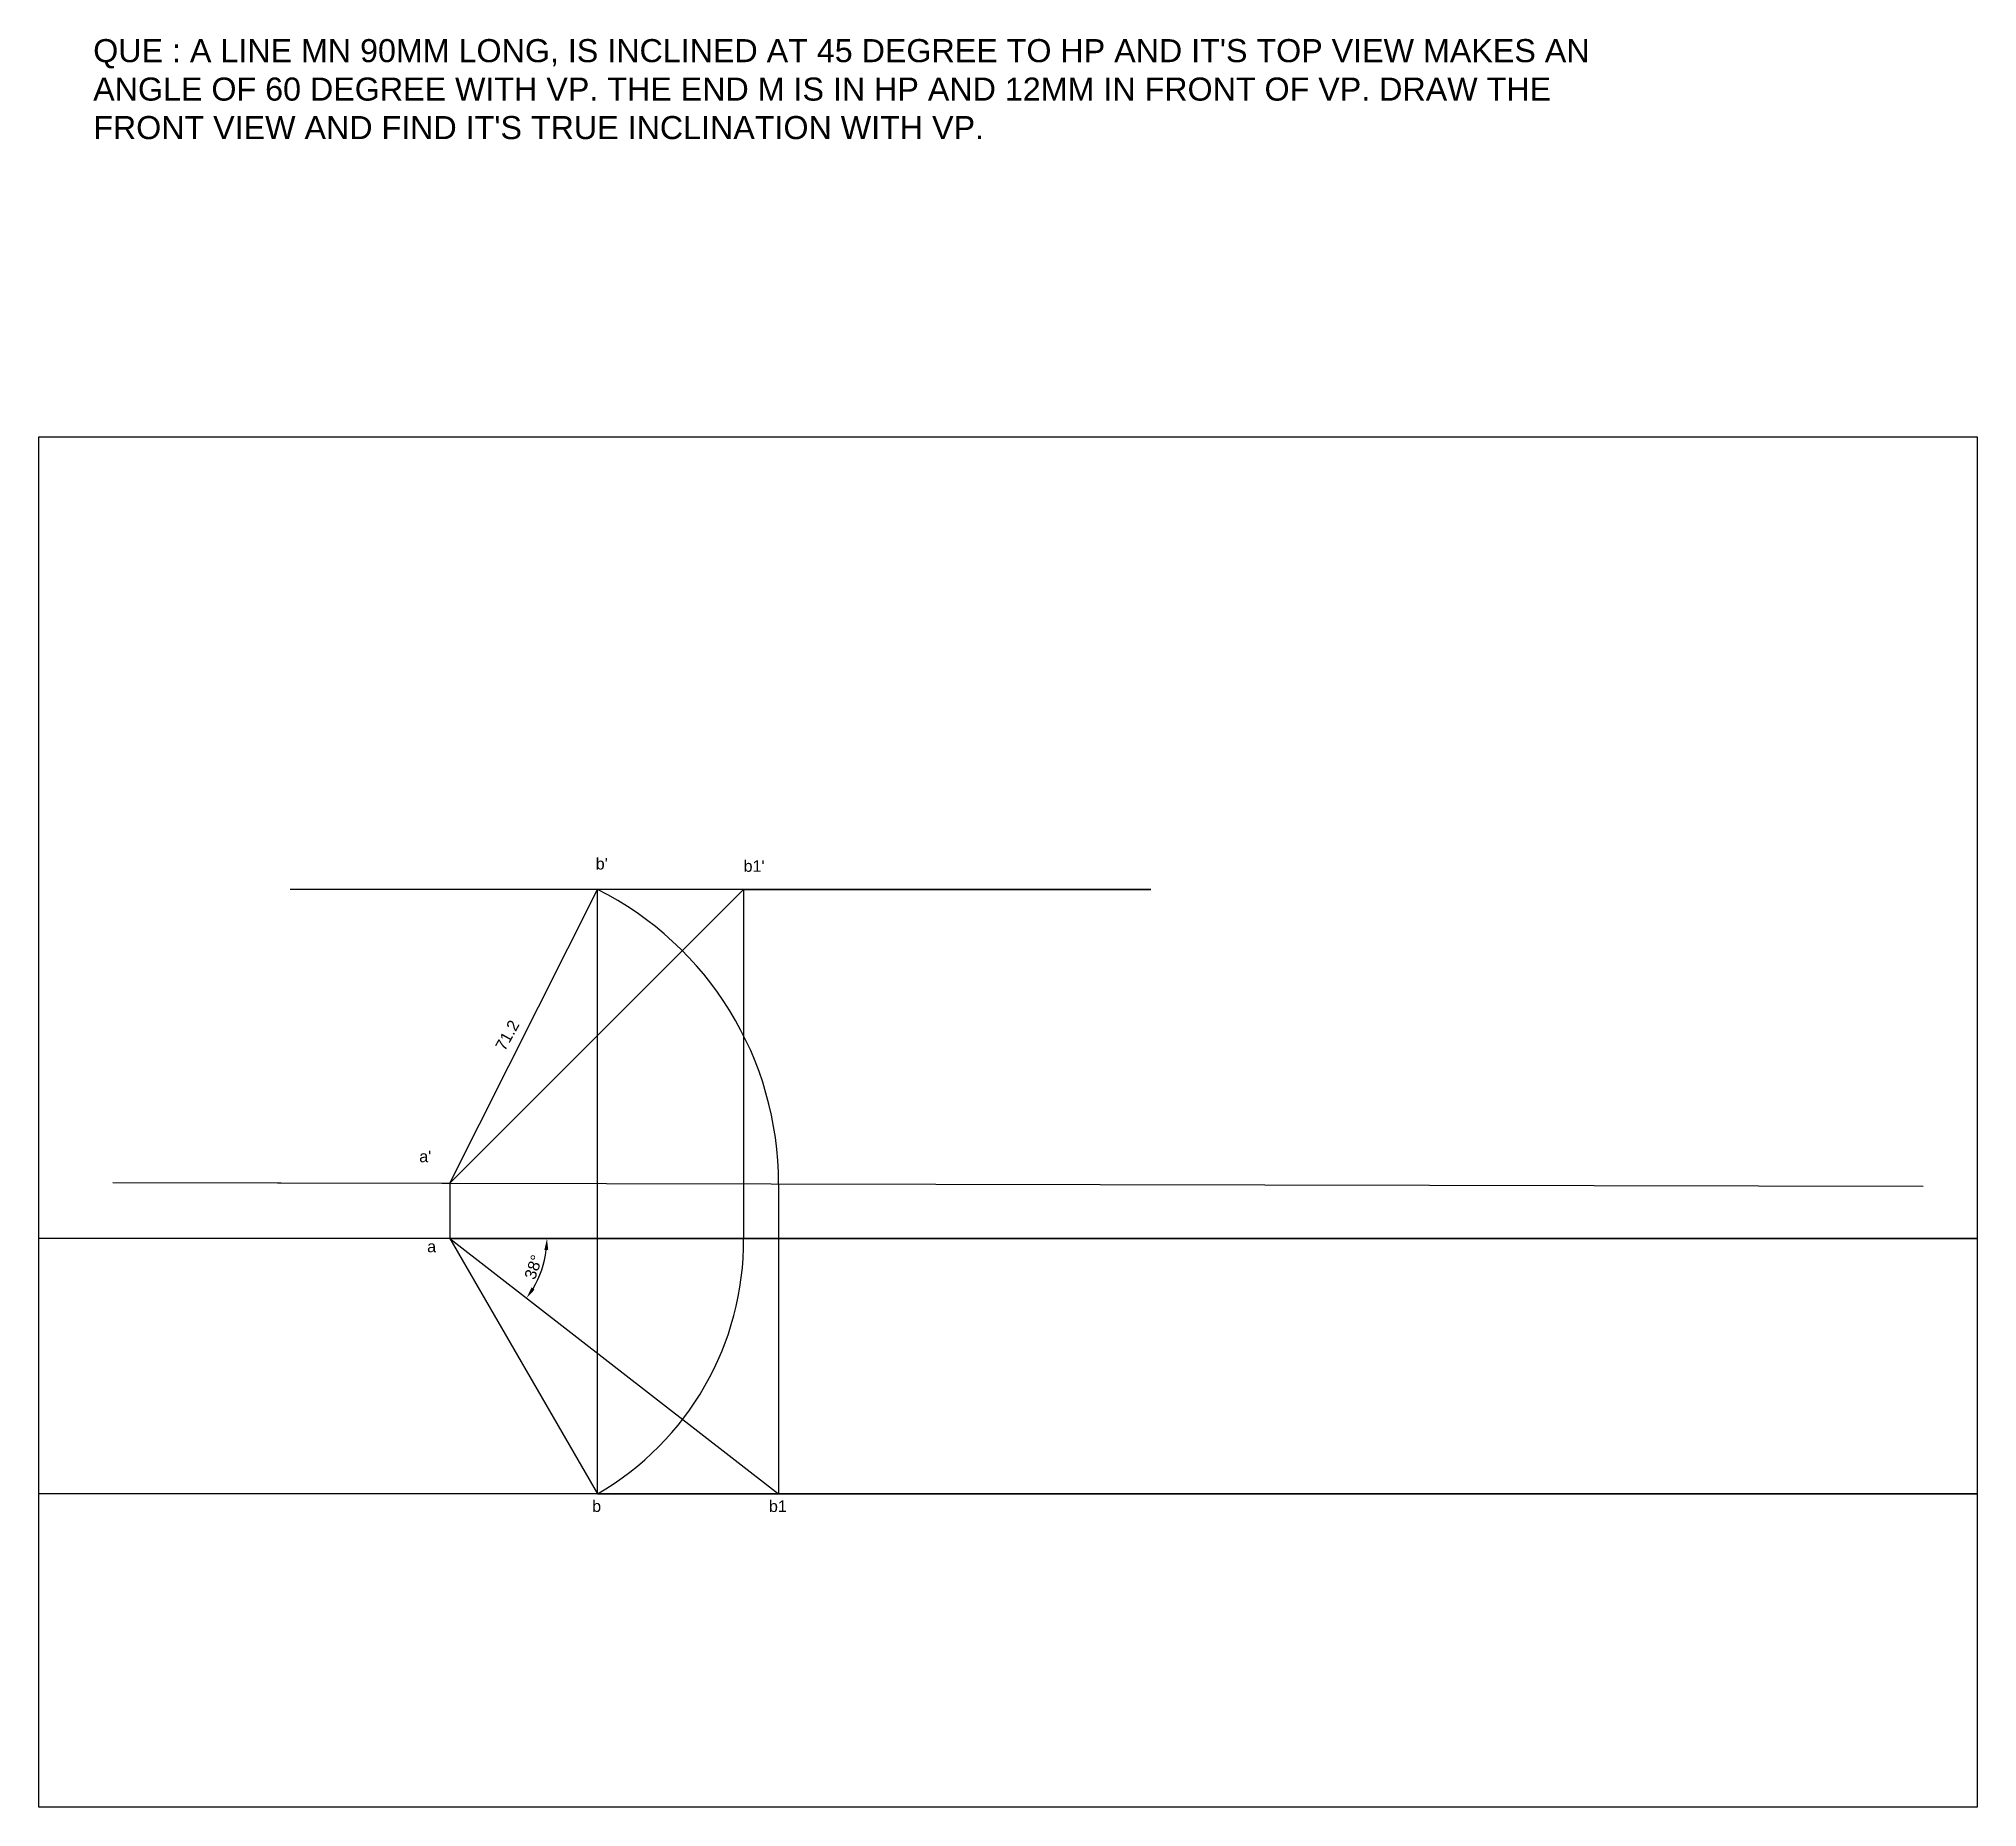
# Model space of a CAD drawing. Header units: millimetres. Extents: x 1763 to 2183, y 2216 to 2599.
import ezdxf

# ---------------------------------------------------------------- set-up
doc = ezdxf.new("R2010")
doc.units = ezdxf.units.MM
doc.styles.get("Standard").update_dxf_attribs({"font": 'arial.ttf'})
doc.dimstyles.new('ISO-25', dxfattribs={"dimtxt": 2.5, "dimasz": 2.5, "dimexe": 1.25, "dimexo": 0.625, "dimtad": 1, "dimtxsty": 'Standard', "dimcen": 2.5, "dimadec": 0, "dimazin": 0, "dimtfac": 1, "dimtmove": 0, "dimatfit": 3, "dimfxl": 1, "dimarcsym": 0})

# ---------------------------------------------------------------- blocks, each defined once
blk = doc.blocks.new('*D3')
at = {"color": 0, "lineweight": -2, "transparency": 16777216}
blk.add_arc((1852.23, 2338.99), 21.04, 328.9507, 353.1894, dxfattribs=at)
at = {"color": 0, "lineweight": -3, "transparency": 16777216}
for points in [[(1872.71, 2336.52), (1873.54, 2336.47), (1873.28, 2338.99)], [(1870.6, 2327.9), (1869.92, 2328.37), (1868.85, 2326.08)]]:
    blk.add_solid(points, dxfattribs=at)
at = {"layer": 'Defpoints', "color": 0, "lineweight": -3, "transparency": 16777216}
for p in [(1852.23, 2338.99), (1852.23, 2338.99), (2183.16, 2338.99), (1871.27, 2330.02), (1923.45, 2283.63)]:
    blk.add_point(p, dxfattribs=at)
at = {"color": 0, "lineweight": -3, "transparency": 16777216, "insert": (1870.34, 2332.78), "char_height": 2.5, "attachment_point": 5, "rotation": 71.07}
blk.add_mtext('38°', dxfattribs=at)

msp = doc.modelspace()

# ---------------------------------------------------------------- linework, layer by layer
for p, q in [((1852.232, 2350.993), (1915.872, 2414.633)), ((1852.232, 2350.993), (1884.194, 2414.633)), ((1884.194, 2283.634), (1884.194, 2414.633)), ((1915.872, 2414.633), (1915.872, 2338.993)), ((1779.179, 2351.141), (1852.232, 2350.993)), ((1852.232, 2338.993), (1884.194, 2283.634)), ((2183.162, 2283.634), (1763.162, 2283.634)), ((1884.194, 2283.634), (2183.162, 2283.634))]:
    msp.add_line(p, q)
at = {"lineweight": 30}
for p, q in [((1852.232, 2350.993), (1884.194, 2414.633)), ((1852.232, 2338.993), (1884.194, 2283.634))]:
    msp.add_line(p, q, dxfattribs=at)
at = {"lineweight": -3}
for p in [(1923.447, 2350.849), (1852.232, 2338.993)]:
    msp.add_line(p, (1923.447, 2283.634), dxfattribs=at)
msp.add_lwpolyline([(1763.162, 2512.727), (2183.162, 2512.727), (2183.162, 2215.727), (1763.162, 2215.727)], close=True)
for points in [[(1915.872, 2414.633), (2004.128, 2414.633), (1817.621, 2414.633)], [(1779.179, 2351.141), (2171.43, 2350.347)], [(1779.179, 2351.141), (1779.179, 2351.141), (1779.179, 2351.141)], [(1852.232, 2350.993), (1852.232, 2338.993)], [(1852.232, 2338.993), (2183.162, 2338.993), (1852.232, 2338.993), (1852.232, 2338.993), (1763.162, 2338.993)]]:
    msp.add_lwpolyline(points)
msp.add_arc((1852.232, 2350.993), 71.215, 359.88411, 63.33291, dxfattribs=at)
msp.add_arc((1852.514, 2338.505), 63.36, 300, 0.44126)

# ---------------------------------------------------------------- texts
at = {"attachment_point": 1}
for s, width, insert, char_height in [("QUE : A LINE MN 90MM LONG, IS INCLINED AT 45 DEGREE TO HP AND IT'S TOP VIEW MAKES AN ANGLE OF 60 DEGREE WITH VP. THE END M IS IN HP AND 12MM IN FRONT OF VP. DRAW THE FRONT VIEW AND FIND IT'S TRUE INCLINATION WITH VP.", 329.01209, (1774.956, 2598.908), 5), ("b1'", 5.90245, (1915.872, 2420.952), 2.5), ("a'", 6.63186, (1845.6, 2358.024), 2.5), ('a', 6.63186, (1847.308, 2338.505), 2.5)]:
    msp.add_mtext_dynamic_manual_height_columns(s, width=width, gutter_width=12.5, heights=[0], dxfattribs=dict(at, insert=insert, char_height=char_height))
at = {"lineweight": -3, "insert": (1883.834, 2421.445), "char_height": 2.5, "attachment_point": 1}
msp.add_mtext_dynamic_manual_height_columns("b'", width=0.35953, gutter_width=12.5, heights=[0], dxfattribs=at)
at = {"lineweight": -3, "insert": (1861.948, 2380.647), "char_height": 2.5, "attachment_point": 1, "rotation": 61.16978}
msp.add_mtext('71.2', dxfattribs=at)
at = {"insert": (1883.06, 2282.235), "char_height": 2.5, "attachment_point": 1}
msp.add_mtext('b', dxfattribs=at)
at = {"lineweight": -3, "insert": (1921.363, 2282.217), "char_height": 2.5, "attachment_point": 1}
msp.add_mtext('b1', dxfattribs=at)

# ---------------------------------------------------------------- dimensions: what is measured, and where the dimension line sits
at = {"lineweight": -3}
dim = msp.add_angular_dim_2l(base=(1871.267, 2330.02), line1=((1852.232, 2338.993), (2183.162, 2338.993)), line2=((1852.232, 2338.993), (1923.447, 2283.634)), dimstyle='ISO-25', dxfattribs=at)
dim.commit()
dim.dimension.update_dxf_attribs({"geometry": '*D3', "text_midpoint": (1870.339, 2332.783)})

doc.saveas('drawing.dxf')
